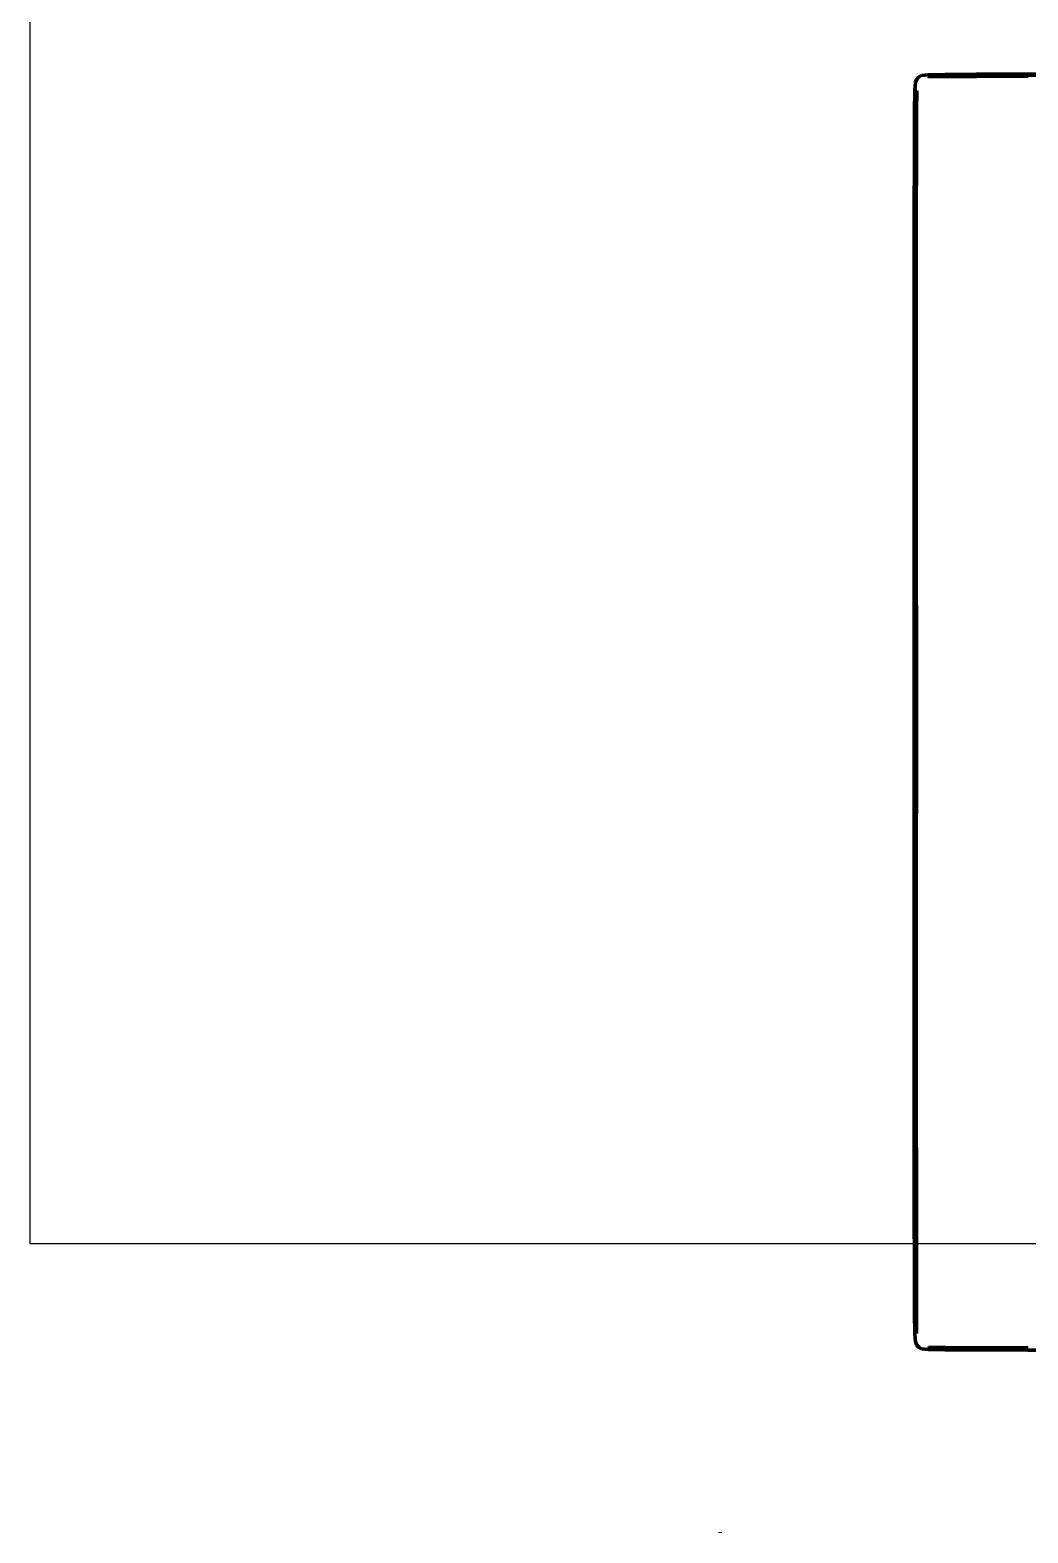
# Model space of a CAD drawing. Header units: millimetres. Extents: x 4307 to 31003, y 2809 to 20009.
# Drawn here: x 13395.2 to 13671.7, y 8439.9 to 8856.3 of the extents above; entities that cross this region are included whole.
import ezdxf

# ---------------------------------------------------------------- set-up
doc = ezdxf.new("R2010")
doc.units = ezdxf.units.MM
doc.layers.add('ProfileEdges', color=7, linetype='Continuous')

msp = doc.modelspace()

# ---------------------------------------------------------------- linework, layer by layer
msp.add_lwpolyline([(13395.19, 9764.66), (15918.46, 9764.66), (15918.46, 8520), (13395.19, 8520)], close=True)
at = {"layer": 'ProfileEdges', "lineweight": 211}
for p, q in [((13640.62, 8841.86), (13640.41, 8839.62)), ((13640.92, 8842.73), (13640.62, 8841.86)), ((13641.49, 8843.36), (13640.92, 8842.73)), ((13642.27, 8843.74), (13641.49, 8843.36)), ((13642.27, 8843.74), (13644.07, 8843.92)), ((13644.07, 8843.92), (13648.67, 8844.02)), ((13648.77, 8843.56), (13644.2, 8843.47)), ((13644.2, 8843.47), (13644.24, 8843.33)), ((13648.8, 8843.42), (13644.24, 8843.33)), ((13648.67, 8844.02), (13657.43, 8844.08)), ((13648.77, 8843.56), (13657.49, 8843.62)), ((13657.51, 8843.48), (13648.8, 8843.42)), ((13657.43, 8844.08), (13671.7, 8844.13)), ((13657.48, 8843.74), (13671.74, 8843.78)), ((13657.49, 8843.62), (13657.48, 8843.74)), ((13671.75, 8843.65), (13657.49, 8843.62)), ((13671.77, 8843.51), (13657.51, 8843.48)), ((14138.46, 8844.14), (13671.7, 8844.13)), ((13671.74, 8843.78), (13690.15, 8843.8)), ((13640.33, 8833.75), (13640.41, 8839.62)), ((13640.74, 8833.65), (13640.82, 8839.48)), ((13640.82, 8839.48), (13640.95, 8839.44)), ((13640.95, 8839.44), (13640.87, 8833.62)), ((13640.27, 8822.51), (13640.33, 8833.75)), ((13640.74, 8833.65), (13640.69, 8822.44)), ((13640.87, 8833.62), (13640.82, 8822.41)), ((13640.23, 8804.13), (13640.27, 8822.51)), ((13640.58, 8822.46), (13640.53, 8780.41)), ((13640.69, 8822.44), (13640.58, 8822.46)), ((13640.66, 8804.07), (13640.69, 8822.44)), ((13640.82, 8822.41), (13640.79, 8804.06)), ((13640.23, 8804.13), (13640.23, 8530.46)), ((13640.66, 8804.07), (13640.66, 8530.51)), ((13640.79, 8804.06), (13640.77, 8581.25)), ((13640.43, 8780.42), (13640.42, 8724.34)), ((13640.53, 8780.41), (13640.43, 8780.42)), ((13640.36, 8554.11), (13640.42, 8724.34)), ((13640.43, 8554.1), (13640.42, 8724.34)), ((13640.9, 8696.85), (13640.77, 8581.25)), ((13640.82, 8512.24), (13640.77, 8581.25)), ((13640.43, 8554.1), (13640.36, 8554.11)), ((13640.43, 8554.1), (13640.53, 8554.11)), ((13640.53, 8554.11), (13640.66, 8530.51)), ((13640.23, 8530.46), (13640.27, 8512.14)), ((13640.69, 8512.21), (13640.66, 8530.51)), ((13640.33, 8500.93), (13640.27, 8512.14)), ((13640.74, 8501.04), (13640.69, 8512.21)), ((13640.82, 8512.24), (13640.83, 8510.38)), ((13640.83, 8510.38), (13640.87, 8501.07)), ((13640.83, 8510.38), (13640.83, 8501.06)), ((13640.42, 8495.08), (13640.33, 8500.93)), ((13640.83, 8501.06), (13640.74, 8501.04)), ((13640.74, 8501.04), (13640.82, 8495.22)), ((13640.83, 8501.06), (13640.82, 8495.22)), ((13640.87, 8501.07), (13640.83, 8501.06)), ((13640.58, 8492.83), (13640.42, 8495.08)), ((13640.74, 8492.39), (13640.58, 8492.83)), ((13640.92, 8491.98), (13640.74, 8492.39)), ((13641.49, 8491.35), (13640.92, 8491.98)), ((13641.49, 8491.35), (13641.85, 8491.13)), ((13642.26, 8490.94), (13641.85, 8491.13)), ((13644.07, 8490.79), (13642.26, 8490.94)), ((13648.67, 8490.69), (13644.07, 8490.79)), ((13644.2, 8491.24), (13644.24, 8491.38)), ((13648.77, 8491.15), (13644.2, 8491.24)), ((13644.24, 8491.38), (13648.8, 8491.29)), ((13648.67, 8490.69), (13657.43, 8490.63)), ((13657.49, 8491.09), (13648.77, 8491.15)), ((13648.8, 8491.29), (13657.51, 8491.23)), ((13671.7, 8490.58), (13657.43, 8490.63)), ((13671.75, 8491.05), (13657.49, 8491.09)), ((13657.51, 8491.23), (13671.77, 8491.2)), ((14156.88, 8490.59), (13671.7, 8490.58)), ((13586.47, 8440.11), (13586.45, 8439.92))]:
    msp.add_line(p, q, dxfattribs=at)

doc.saveas('drawing.dxf')
